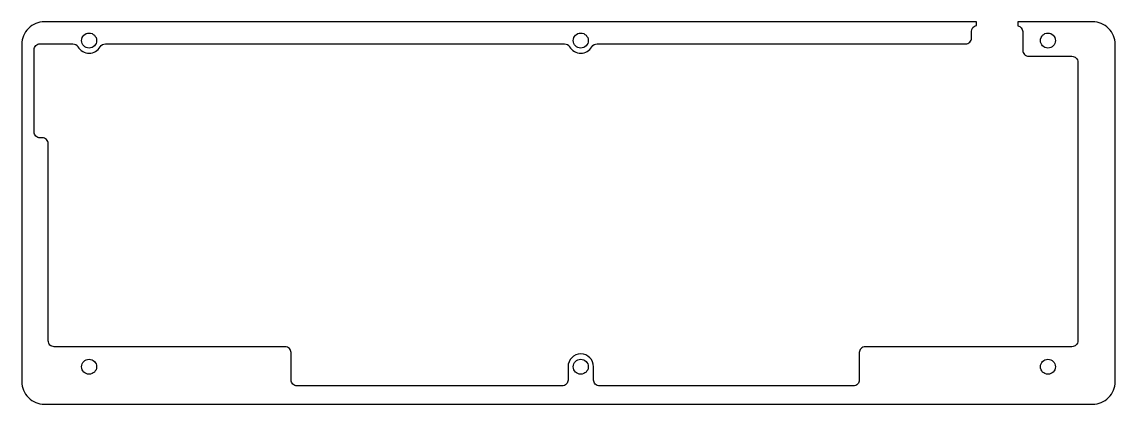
# Model space of a CAD drawing. Header units: millimetres. Extents: x -415 to -123, y 1 to 103.
import ezdxf

# ---------------------------------------------------------------- set-up
doc = ezdxf.new("R2010")
doc.units = ezdxf.units.MM

msp = doc.modelspace()

# ---------------------------------------------------------------- linework, layer by layer
msp.add_lwpolyline([(-189.7, 16.32, 0.414214), (-191.29, 14.74), (-191.29, 7.41, -0.414214), (-192.87, 5.82), (-260.83, 5.82, -0.414214), (-262.42, 7.41), (-262.42, 10.96, 1), (-269.26, 10.96), (-269.26, 7.41, -0.414214), (-270.85, 5.82), (-341.78, 5.82, -0.414214), (-343.37, 7.41), (-343.37, 14.74, 0.414214), (-344.96, 16.32), (-406.78, 16.32, -0.414214), (-408.37, 17.91), (-408.37, 70.64, 0.414214), (-409.96, 72.22), (-410.58, 72.22, -0.414214), (-412.17, 73.81), (-412.17, 95.81, -0.414214), (-410.58, 97.4), (-401.79, 97.4, -0.270627), (-400.41, 96.59, 0.584027), (-394.45, 96.59, -0.270627), (-393.07, 97.4), (-270.2, 97.4, -0.27063), (-268.82, 96.59, 0.584034), (-262.86, 96.59, -0.27063), (-261.48, 97.4), (-162.86, 97.4, 0.414214), (-161.27, 98.98), (-161.27, 100.68, -0.375414), (-159.9, 102.26), (-159.9, 103.27), (-409.43, 103.27, 0.414214), (-415.43, 97.27), (-415.43, 6.96, 0.414214), (-409.43, 0.96), (-128.82, 0.96, 0.414214), (-122.82, 6.96), (-122.82, 97.27, 0.414214), (-128.82, 103.27), (-148.9, 103.27), (-148.9, 102.25, -0.367079), (-147.57, 100.68), (-147.57, 95.64, 0.414214), (-145.98, 94.06), (-134.37, 94.06, -0.414214), (-132.79, 92.47), (-132.79, 17.91, -0.414214), (-134.37, 16.32)], format="xyb", close=True)
for centre in [(-397.43, 98.27), (-265.84, 98.27), (-140.82, 98.27), (-397.43, 10.96), (-265.84, 10.96), (-140.82, 10.96)]:
    msp.add_circle(centre, 2)

doc.saveas('drawing.dxf')
